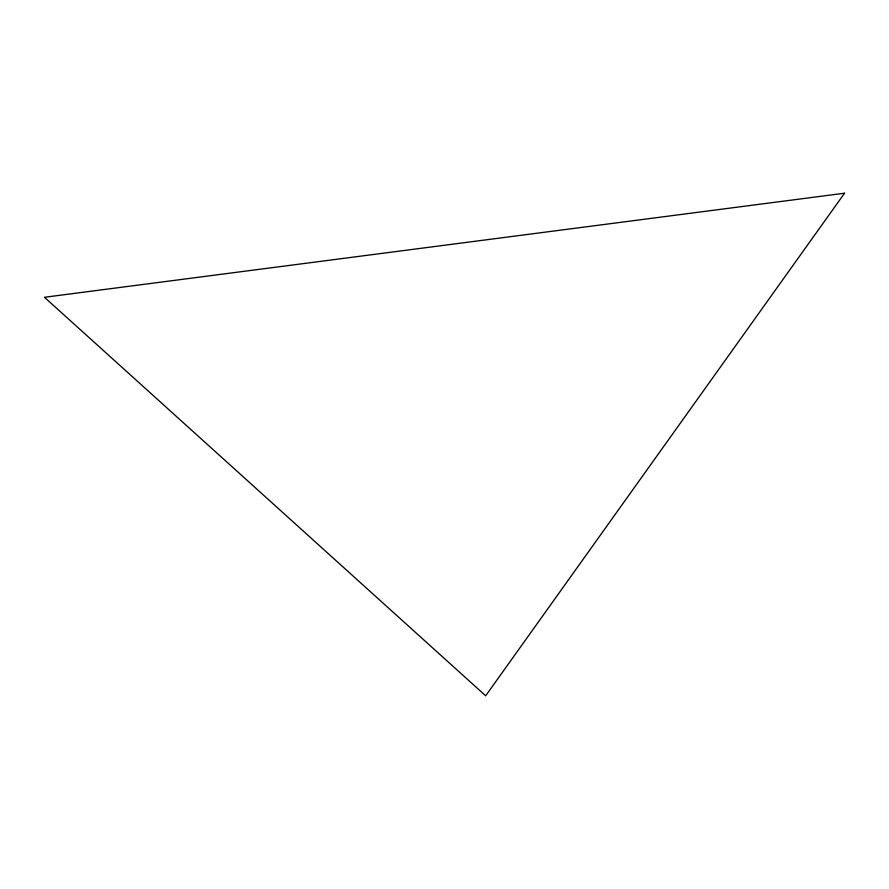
<?xml version="1.0" encoding="UTF-8"?>
<svg xmlns="http://www.w3.org/2000/svg" width="889" height="889" viewBox="0 0 889 889"><rect width="100%" height="100%" fill="white"/><g stroke="black" fill="none" stroke-linecap="round" stroke-linejoin="round"><path stroke-width="1.33" d="M844.55 193.213L485.672 695.787L44.45 297.282L844.55 193.213"/></g></svg>
